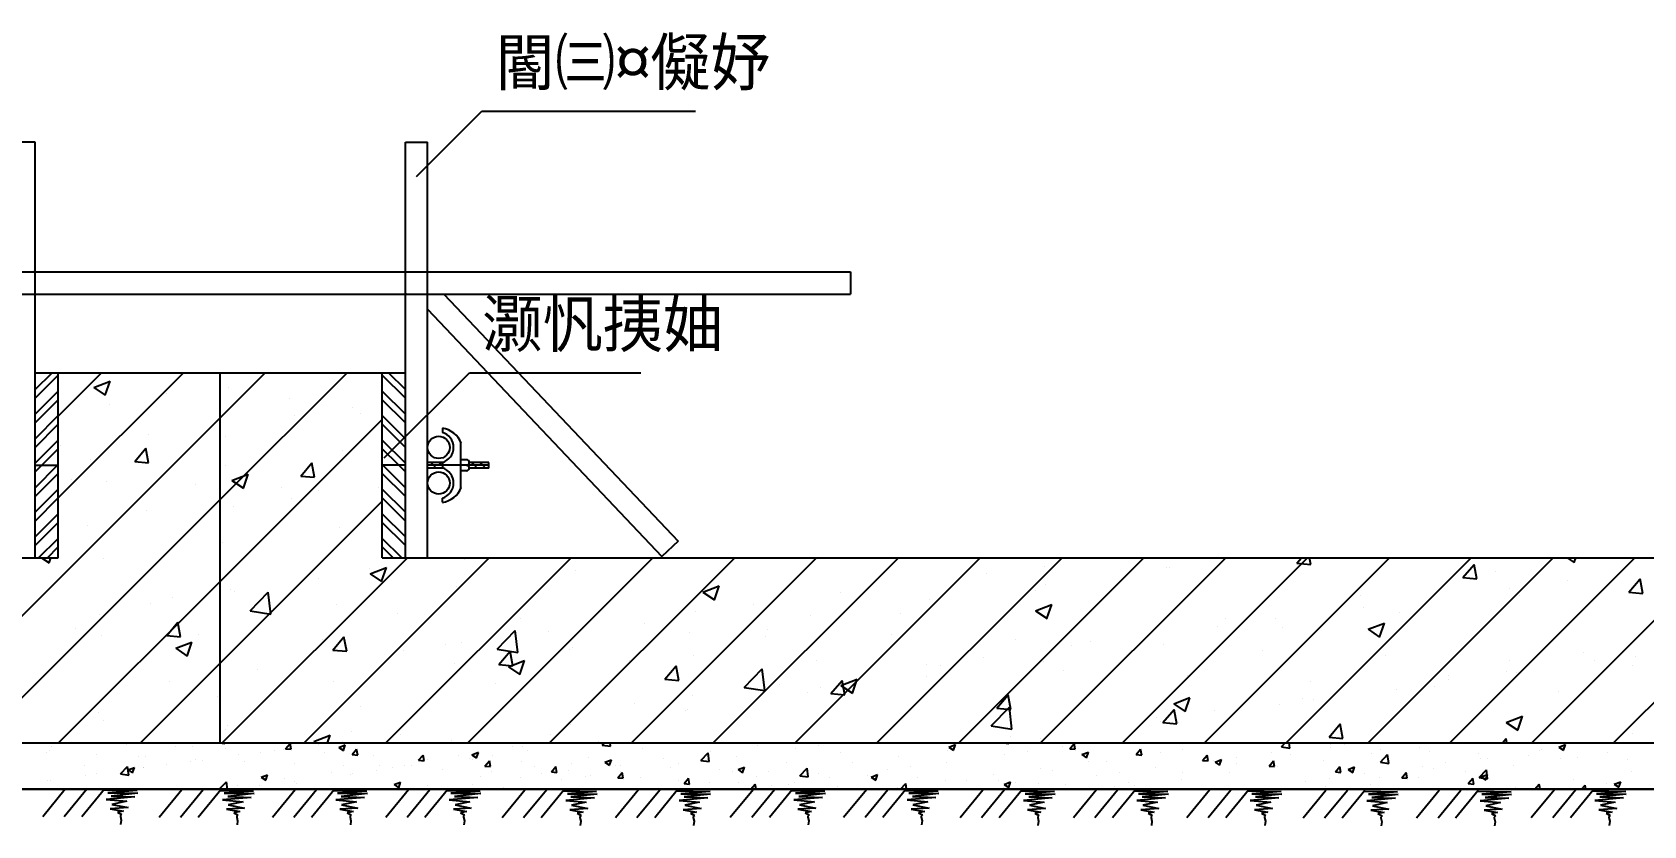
# Model space of a CAD drawing. Header units: metres. Extents: x 0 to 451, y 0 to 311.
# Drawn here: x 107.1 to 263.8, y 112.9 to 190.1 of the extents above; entities that cross this region are included whole.
import ezdxf

# ---------------------------------------------------------------- set-up
doc = ezdxf.new("R2010")
doc.units = ezdxf.units.M
doc.layers.add(' ', color=7, linetype='Continuous')

msp = doc.modelspace()

# ---------------------------------------------------------------- linework, layer by layer
at = {"layer": ' '}
for p, q in [((144.46, 176.06), (150.82, 182.42)), ((150.82, 182.42), (171.58, 182.42)), ((107.38, 179.39), (105.22, 179.39)), ((107.38, 138.98), (107.38, 179.39)), ((143.38, 138.98), (143.38, 179.39)), ((143.38, 179.39), (145.54, 179.39)), ((145.54, 138.98), (145.54, 179.39)), ((84.46, 166.79), (186.66, 166.79)), ((107.38, 166.91), (107.26, 166.79)), ((186.66, 166.79), (186.66, 164.63)), ((84.46, 164.63), (186.66, 164.63)), ((143.38, 164.7), (143.46, 164.63)), ((147.13, 164.63), (169.88, 140.61)), ((145.54, 163.17), (168.31, 139.12)), ((107.38, 138.98), (107.38, 156.98)), ((107.38, 156.98), (109.63, 156.98)), ((107.38, 156.87), (107.49, 156.98)), ((107.38, 155.33), (109.03, 156.98)), ((107.38, 154.49), (109.63, 156.74)), ((109.63, 138.98), (109.63, 156.98)), ((109.63, 156.98), (141.13, 156.98)), ((109.63, 152.76), (113.85, 156.98)), ((109.63, 144.8), (121.8, 156.98)), ((125.38, 120.98), (125.38, 156.98)), ((125.38, 152.6), (129.76, 156.98)), ((125.38, 144.64), (137.71, 156.98)), ((137.53, 156.93), (137.53, 156.93)), ((141.13, 138.98), (141.13, 156.98)), ((141.13, 156.98), (143.38, 156.98)), ((143.38, 154.49), (141.13, 156.74)), ((141.31, 148.69), (149.6, 156.98)), ((143.38, 155.33), (141.73, 156.98)), ((143.38, 156.87), (143.27, 156.98)), ((143.38, 138.98), (143.38, 156.98)), ((149.6, 156.98), (166.27, 156.98)), ((107.38, 152.94), (109.63, 155.19)), ((113.09, 155.55), (114.67, 156.16)), ((113.09, 155.55), (114.21, 154.8)), ((114.21, 154.8), (114.67, 156.16)), ((126.16, 155.49), (126.16, 155.49)), ((143.38, 152.94), (141.13, 155.19)), ((107.38, 152.1), (109.63, 154.35)), ((114.61, 153.91), (114.61, 153.91)), ((120.15, 155), (120.15, 155)), ((132.16, 154.49), (132.16, 154.49)), ((138.21, 153.6), (138.21, 153.6)), ((143.38, 152.1), (141.13, 154.35)), ((93.76, 120.98), (125.38, 152.6)), ((107.38, 150.56), (109.63, 152.81)), ((107.38, 149.71), (109.63, 151.96)), ((125.38, 136.69), (141.13, 152.44)), ((132.57, 152.86), (132.57, 152.86)), ((139.04, 153.02), (139.04, 153.02)), ((143.38, 150.56), (141.13, 152.81)), ((143.38, 149.71), (141.13, 151.96)), ((107.38, 148.17), (109.63, 150.42)), ((118.36, 150.99), (118.36, 150.99)), ((125.92, 150.77), (125.92, 150.77)), ((143.38, 148.17), (141.13, 150.42)), ((146.98, 151.58), (146.98, 151.17)), ((108.03, 147.98), (109.63, 149.58)), ((109.84, 149.87), (109.84, 149.87)), ((117.07, 148.34), (118.15, 149.63)), ((118.41, 148.22), (118.15, 149.63)), ((137.25, 149.44), (137.25, 149.44)), ((142.73, 147.98), (141.13, 149.58)), ((148.78, 145.82), (148.78, 150.14)), ((107.38, 147.98), (109.63, 147.98)), ((107.38, 147.98), (109.63, 147.98)), ((107.38, 147.33), (108.03, 147.98)), ((107.38, 145.78), (109.57, 147.98)), ((109.57, 147.98), (109.63, 148.03)), ((112.79, 148.52), (112.79, 148.52)), ((117.07, 148.34), (118.41, 148.22)), ((125.89, 148), (125.89, 148)), ((133.2, 146.93), (134.29, 148.22)), ((134.55, 146.81), (134.29, 148.22)), ((141.18, 147.98), (141.13, 148.03)), ((143.38, 147.98), (141.13, 147.98)), ((143.38, 145.78), (141.18, 147.98)), ((143.38, 147.33), (142.73, 147.98)), ((146.98, 148.25), (145.54, 148.25)), ((151.48, 147.98), (145.54, 147.98)), ((145.59, 147.71), (145.54, 147.76)), ((146.98, 147.71), (145.54, 147.71)), ((146.11, 147.98), (145.84, 148.25)), ((146.38, 147.71), (146.11, 147.98)), ((146.91, 147.98), (146.64, 148.25)), ((146.98, 147.91), (146.91, 147.98)), ((146.98, 148.25), (146.98, 147.71)), ((149.32, 148.52), (148.78, 148.52)), ((149.32, 147.98), (148.78, 147.98)), ((149.32, 147.44), (148.78, 147.44)), ((151.48, 148.25), (149.59, 148.25)), ((151.48, 147.71), (149.59, 147.71)), ((150.09, 147.98), (149.82, 148.25)), ((150.36, 147.71), (150.09, 147.98)), ((150.89, 147.98), (150.62, 148.25)), ((151.16, 147.71), (150.89, 147.98)), ((151.48, 148.18), (151.41, 148.25)), ((151.48, 147.71), (151.48, 148.25)), ((107.38, 144.94), (109.63, 147.19)), ((110.93, 146.58), (110.93, 146.58)), ((114.34, 146.42), (114.34, 146.42)), ((122.94, 146.07), (122.94, 146.07)), ((126.52, 146.49), (128.1, 147.1)), ((126.52, 146.49), (127.64, 145.74)), ((127.64, 145.74), (128.1, 147.1)), ((131.31, 145.83), (131.31, 145.83)), ((133.2, 146.93), (134.55, 146.81)), ((140.81, 145.85), (140.81, 145.85)), ((143.38, 144.94), (141.13, 147.19)), ((101.71, 120.98), (125.38, 144.64)), ((107.38, 143.4), (109.63, 145.65)), ((107.38, 142.55), (109.63, 144.8)), ((125.38, 128.73), (141.13, 144.48)), ((132.29, 144.73), (132.29, 144.73)), ((134.95, 145.57), (134.95, 145.57)), ((143.38, 143.4), (141.13, 145.65)), ((143.38, 142.55), (141.13, 144.8)), ((146.98, 144.38), (146.98, 144.78)), ((107.38, 141.01), (109.63, 143.26)), ((118.19, 143.58), (118.19, 143.58)), ((126.65, 143.99), (126.65, 143.99)), ((143.38, 141.01), (141.13, 143.26)), ((107.38, 140.17), (109.63, 142.42)), ((112.44, 142.12), (112.44, 142.12)), ((136.98, 141.95), (136.98, 141.95)), ((143.38, 140.17), (141.13, 142.42)), ((107.73, 138.98), (109.63, 140.87)), ((108.58, 138.98), (109.63, 140.03)), ((125.62, 140.51), (125.62, 140.51)), ((143.02, 138.98), (141.13, 140.87)), ((142.18, 138.98), (141.13, 140.03)), ((169.88, 140.61), (168.31, 139.12)), ((82.63, 138.98), (109.63, 138.98)), ((108, 138.98), (108.74, 138.48)), ((108.74, 138.48), (108.91, 138.98)), ((114.06, 138.93), (114.06, 138.93)), ((125.58, 120.98), (143.58, 138.98)), ((133.53, 120.98), (151.53, 138.98)), ((139.9, 137.96), (139.9, 137.96)), ((139.95, 137.43), (141.53, 138.04)), ((141.07, 136.68), (141.53, 138.04)), ((141.13, 138.98), (334.63, 138.98)), ((141.49, 120.98), (159.49, 138.98)), ((149.1, 138.85), (149.1, 138.85)), ((149.44, 120.98), (167.44, 138.98)), ((157.4, 120.98), (175.4, 138.98)), ((165.35, 120.98), (183.35, 138.98)), ((173.31, 120.98), (191.31, 138.98)), ((181.26, 120.98), (199.26, 138.98)), ((189.22, 120.98), (207.22, 138.98)), ((197.17, 120.98), (215.17, 138.98)), ((205.13, 120.98), (223.13, 138.98)), ((205.54, 138.18), (205.54, 138.18)), ((213.08, 120.98), (231.08, 138.98)), ((217.33, 138.08), (217.33, 138.08)), ((217.7, 138.05), (217.7, 138.05)), ((221.04, 120.98), (239.04, 138.98)), ((228.99, 120.98), (246.99, 138.98)), ((230.03, 138.46), (230.47, 138.98)), ((230.03, 138.46), (231.38, 138.34)), ((231.38, 138.34), (231.26, 138.98)), ((236.95, 120.98), (254.95, 138.98)), ((244.9, 120.98), (262.9, 138.98)), ((246.17, 137.05), (247.26, 138.34)), ((247.52, 136.93), (247.26, 138.34)), ((252.86, 120.98), (270.86, 138.98)), ((256.32, 138.98), (256.99, 138.53)), ((256.99, 138.53), (257.14, 138.98)), ((260.81, 120.98), (278.81, 138.98)), ((109.67, 120.98), (125.38, 136.69)), ((134.89, 136.98), (134.89, 136.98)), ((139.95, 137.43), (141.07, 136.68)), ((159.95, 137.73), (159.95, 137.73)), ((199.91, 137.44), (199.91, 137.44)), ((205.64, 136.39), (205.64, 136.39)), ((246.17, 137.05), (247.52, 136.93)), ((249.34, 137.61), (249.34, 137.61)), ((256.35, 136.78), (256.35, 136.78)), ((262.31, 135.63), (263.4, 136.93)), ((263.21, 136.89), (263.21, 136.89)), ((263.66, 135.52), (263.4, 136.93)), ((120.74, 135.11), (120.74, 135.11)), ((126.37, 135.86), (126.37, 135.86)), ((126.78, 135.71), (126.78, 135.71)), ((128.29, 133.81), (130.05, 135.64)), ((130.3, 133.5), (130.05, 135.64)), ((148.39, 136.15), (148.39, 136.15)), ((172.29, 135.63), (173.87, 136.24)), ((172.29, 135.63), (173.41, 134.88)), ((173.41, 134.88), (173.87, 136.24)), ((185.7, 135.57), (185.7, 135.57)), ((194.28, 134.95), (194.28, 134.95)), ((204.58, 135.79), (204.58, 135.79)), ((236.21, 135.36), (236.21, 135.36)), ((250.72, 136.04), (250.72, 136.04)), ((251.66, 135.3), (251.66, 135.3)), ((262.31, 135.63), (263.66, 135.52)), ((113.66, 133.45), (113.66, 133.45)), ((118.56, 134.58), (118.56, 134.58)), ((128.29, 133.81), (130.3, 133.5)), ((130.57, 134.07), (130.57, 134.07)), ((136.71, 134.46), (136.71, 134.46)), ((142.58, 133.56), (142.58, 133.56)), ((171.54, 133.71), (171.54, 133.71)), ((177.18, 134.45), (177.18, 134.45)), ((182.72, 133.37), (182.72, 133.37)), ((191.46, 133.54), (191.46, 133.54)), ((204.63, 133.83), (206.2, 134.43)), ((204.63, 133.83), (205.75, 133.07)), ((205.74, 133.07), (206.2, 134.43)), ((236.51, 134.17), (236.51, 134.17)), ((239.97, 133.62), (239.97, 133.62)), ((111.29, 132.06), (111.29, 132.06)), ((120.19, 131.42), (121.27, 132.71)), ((121.53, 131.3), (121.27, 132.71)), ((125.34, 133.02), (125.34, 133.02)), ((152.31, 130.09), (154.06, 131.92)), ((154.31, 129.78), (154.06, 131.92)), ((154.59, 133.05), (154.59, 133.05)), ((157.33, 131.84), (157.33, 131.84)), ((166.6, 132.55), (166.6, 132.55)), ((171.04, 131.68), (171.04, 131.68)), ((178.61, 132.04), (178.61, 132.04)), ((222.35, 132.3), (222.35, 132.3)), ((223.09, 133.11), (223.09, 133.11)), ((227.99, 133.04), (227.99, 133.04)), ((228.6, 132.17), (228.6, 132.17)), ((236.96, 132.03), (238.54, 132.63)), ((236.96, 132.03), (238.08, 131.27)), ((238.08, 131.27), (238.54, 132.63)), ((113.79, 131.44), (113.79, 131.44)), ((120.19, 131.42), (121.53, 131.3)), ((121.05, 130.18), (122.63, 130.78)), ((121.05, 130.18), (122.17, 129.42)), ((122.17, 129.42), (122.63, 130.78)), ((123.3, 131.55), (123.3, 131.55)), ((135.31, 131.05), (135.31, 131.05)), ((136.33, 130), (137.41, 131.3)), ((137.67, 129.89), (137.41, 131.3)), ((147.32, 130.54), (147.32, 130.54)), ((148.81, 130.72), (148.81, 130.72)), ((152.31, 130.09), (154.31, 129.78)), ((159.34, 130.03), (159.34, 130.03)), ((159.67, 130.24), (159.67, 130.24)), ((178.34, 131.29), (178.34, 131.29)), ((190.62, 131.53), (190.62, 131.53)), ((202.64, 131.02), (202.64, 131.02)), ((208.14, 130.43), (208.14, 130.43)), ((209.97, 130.85), (209.97, 130.85)), ((214.65, 130.52), (214.65, 130.52)), ((217.05, 130.59), (217.05, 130.59)), ((117.62, 120.98), (125.38, 128.73)), ((136.33, 130), (137.67, 129.89)), ((143.18, 129.97), (143.18, 129.97)), ((148.12, 128.66), (148.12, 128.66)), ((152.46, 128.59), (153.55, 129.89)), ((152.46, 128.59), (153.81, 128.48)), ((153.39, 128.37), (154.96, 128.98)), ((153.81, 128.47), (153.55, 129.89)), ((154.5, 127.62), (154.96, 128.98)), ((165.21, 129.04), (165.21, 129.04)), ((168.6, 127.18), (169.69, 128.47)), ((169.95, 127.06), (169.69, 128.47)), ((171.35, 129.52), (171.35, 129.52)), ((183.36, 129.02), (183.36, 129.02)), ((193.99, 128.57), (193.99, 128.57)), ((195.37, 128.51), (195.37, 128.51)), ((196.85, 128.6), (196.85, 128.6)), ((199.62, 129.31), (199.62, 129.31)), ((205.37, 128.9), (205.37, 128.9)), ((226.66, 130.01), (226.66, 130.01)), ((238.67, 129.5), (238.67, 129.5)), ((250.68, 128.99), (250.68, 128.99)), ((257.93, 129.74), (257.93, 129.74)), ((258.95, 129.03), (258.95, 129.03)), ((262.69, 128.49), (262.69, 128.49)), ((262.93, 129.4), (262.93, 129.4)), ((120.45, 126.98), (120.45, 126.98)), ((128.97, 128.1), (128.97, 128.1)), ((136.43, 126.97), (136.43, 126.97)), ((153.39, 128.37), (154.5, 127.62)), ((168.6, 127.18), (169.95, 127.06)), ((176.32, 126.37), (178.07, 128.19)), ((178.32, 126.06), (178.07, 128.19)), ((184.74, 125.77), (185.83, 127.06)), ((185.72, 126.57), (187.3, 127.18)), ((186.09, 125.65), (185.83, 127.06)), ((186.84, 125.82), (187.3, 127.18)), ((194, 127.46), (194, 127.46)), ((207.38, 128), (207.38, 128)), ((219.39, 127.49), (219.39, 127.49)), ((231.4, 126.99), (231.4, 126.99)), ((244.8, 127.16), (244.8, 127.16)), ((244.81, 127.49), (244.81, 127.49)), ((250.43, 127.9), (250.43, 127.9)), ((251.38, 127.81), (251.38, 127.81)), ((114.82, 126.24), (114.82, 126.24)), ((125.07, 125.53), (125.07, 125.53)), ((152.09, 126.79), (152.09, 126.79)), ((171.26, 125.58), (171.26, 125.58)), ((176.32, 126.37), (178.32, 126.06)), ((179.78, 126.7), (179.78, 126.7)), ((182.45, 125.88), (182.45, 125.88)), ((183.73, 126.35), (183.73, 126.35)), ((184.74, 125.77), (186.09, 125.65)), ((185.72, 126.57), (186.84, 125.82)), ((200.88, 124.36), (201.96, 125.65)), ((202.22, 124.24), (201.96, 125.65)), ((218.06, 124.77), (219.63, 125.38)), ((219.18, 124.02), (219.63, 125.37)), ((239.7, 126.13), (239.7, 126.13)), ((243.41, 126.48), (243.41, 126.48)), ((255.42, 125.97), (255.42, 125.97)), ((113.52, 123.95), (113.52, 123.95)), ((138.97, 124.53), (138.97, 124.53)), ((165.62, 124.83), (165.62, 124.83)), ((170.61, 124.1), (170.61, 124.1)), ((170.76, 124.19), (170.76, 124.19)), ((200.33, 122.64), (202.09, 124.47)), ((200.88, 124.36), (202.22, 124.24)), ((202.33, 122.33), (202.09, 124.47)), ((217.02, 122.95), (218.1, 124.24)), ((218.06, 124.77), (219.18, 124.02)), ((218.36, 122.83), (218.1, 124.24)), ((222.07, 124.17), (222.07, 124.17)), ((228.33, 124.68), (228.33, 124.68)), ((230.59, 125.29), (230.59, 125.29)), ((231.69, 125.23), (231.69, 125.23)), ((114.08, 123.14), (114.08, 123.14)), ((125.85, 122.28), (125.85, 122.28)), ((126.09, 122.63), (126.09, 122.63)), ((151.42, 122.96), (151.42, 122.96)), ((159.4, 122.75), (159.4, 122.75)), ((200.33, 122.64), (202.33, 122.33)), ((216.43, 123.43), (216.43, 123.43)), ((216.78, 123.1), (216.78, 123.1)), ((217.02, 122.95), (218.36, 122.83)), ((218.56, 122.98), (218.56, 122.98)), ((233.16, 121.53), (234.24, 122.83)), ((234.5, 121.42), (234.24, 122.83)), ((250.39, 122.97), (251.97, 123.57)), ((250.39, 122.97), (251.51, 122.21)), ((251.51, 122.21), (251.97, 123.57)), ((82.63, 120.98), (403.01, 120.98)), ((111.22, 120.91), (111.22, 120.91)), ((113.42, 120.96), (113.42, 120.96)), ((116.25, 120.82), (116.25, 120.82)), ((124.4, 120.98), (124.42, 120.96)), ((124.42, 120.96), (124.43, 120.98)), ((125.31, 120.98), (125.83, 120.93)), ((125.83, 120.93), (125.82, 120.98)), ((131.74, 120.41), (132.18, 120.93)), ((132.28, 120.37), (132.18, 120.93)), ((134.48, 121.12), (136.06, 121.72)), ((134.48, 121.12), (134.69, 120.98)), ((134.96, 120.8), (134.96, 120.8)), ((135.81, 120.98), (136.06, 121.72)), ((136.91, 120.54), (137.54, 120.79)), ((137.26, 121.1), (137.26, 121.1)), ((137.36, 120.24), (137.54, 120.79)), ((138.1, 122.12), (138.1, 122.12)), ((142.89, 121.84), (142.89, 121.84)), ((147.85, 121.17), (147.85, 121.17)), ((150.12, 121.62), (150.12, 121.62)), ((153.82, 120.64), (153.82, 120.64)), ((157.48, 121.84), (157.48, 121.84)), ((162.13, 121.11), (162.13, 121.11)), ((162.51, 120.77), (162.71, 120.98)), ((162.51, 120.77), (163.31, 120.65)), ((163.31, 120.65), (163.27, 120.98)), ((177.62, 120.72), (177.62, 120.72)), ((183.54, 120.72), (183.54, 120.72)), ((190.9, 120.92), (190.9, 120.92)), ((196.21, 120.56), (196.84, 120.81)), ((196.66, 120.26), (196.84, 120.81)), ((200.65, 120.92), (200.65, 120.92)), ((201.5, 120.97), (201.51, 120.98)), ((201.5, 120.97), (202.04, 120.93)), ((202.04, 120.92), (202.03, 120.98)), ((202.22, 121.56), (202.22, 121.56)), ((205.09, 121.41), (205.09, 121.41)), ((207.96, 120.41), (208.39, 120.92)), ((208.5, 120.36), (208.39, 120.92)), ((222.02, 120.95), (222.02, 120.95)), ((223.7, 120.95), (223.7, 120.95)), ((228.51, 120.75), (228.51, 120.75)), ((228.55, 120.6), (228.91, 120.98)), ((229.35, 120.48), (229.29, 120.98)), ((233.16, 121.53), (234.5, 121.42)), ((233.28, 120.79), (233.28, 120.79)), ((234.68, 120.78), (234.68, 120.78)), ((250.01, 120.98), (250.38, 121.41)), ((250.46, 120.98), (250.38, 121.41)), ((255.51, 120.58), (256.14, 120.83)), ((255.96, 120.28), (256.14, 120.82)), ((259.27, 120.97), (259.27, 120.97)), ((262.66, 121.91), (262.66, 121.91)), ((108.54, 120.01), (108.54, 120.01)), ((108.74, 120.28), (108.74, 120.28)), ((108.97, 120.61), (108.97, 120.61)), ((113.35, 119.81), (113.35, 119.81)), ((117.45, 119.7), (117.45, 119.7)), ((118.15, 119.61), (118.15, 119.61)), ((121.06, 120.61), (121.06, 120.61)), ((122.47, 119.17), (122.47, 119.17)), ((122.7, 120.6), (122.7, 120.6)), ((122.96, 119.4), (122.96, 119.4)), ((123.61, 119.3), (123.61, 119.3)), ((125.86, 120.41), (125.86, 120.41)), ((127.15, 119.85), (127.15, 119.85)), ((127.76, 119.2), (127.76, 119.2)), ((129.29, 120.05), (129.29, 120.05)), ((130.67, 120.21), (130.67, 120.21)), ((131.55, 120.35), (131.55, 120.35)), ((131.74, 120.41), (132.28, 120.37)), ((131.77, 120.48), (131.77, 120.48)), ((135.47, 120), (135.47, 120)), ((136.91, 120.54), (137.36, 120.24)), ((138.2, 119.85), (138.63, 120.37)), ((138.2, 119.85), (138.74, 119.8)), ((138.74, 119.8), (138.63, 120.37)), ((140.28, 119.8), (140.28, 119.8)), ((144.65, 119.29), (145.09, 119.8)), ((144.65, 119.29), (145.19, 119.24)), ((145.08, 119.6), (145.08, 119.6)), ((145.19, 119.24), (145.09, 119.8)), ((145.5, 119.37), (145.5, 119.37)), ((148.57, 119.74), (148.57, 119.74)), ((149.62, 119.49), (149.62, 119.49)), ((149.85, 119.82), (150.48, 120.07)), ((149.85, 119.82), (150.29, 119.52)), ((149.89, 119.39), (149.89, 119.39)), ((150.05, 119.95), (150.05, 119.95)), ((150.29, 119.52), (150.48, 120.06)), ((151.11, 118.72), (151.54, 119.24)), ((151.65, 118.67), (151.54, 119.24)), ((151.87, 119.79), (151.87, 119.79)), ((154.69, 119.19), (154.69, 119.19)), ((154.72, 120.62), (154.72, 120.62)), ((155.28, 120.23), (155.28, 120.23)), ((161.22, 119.56), (161.22, 119.56)), ((162.78, 119.1), (163.41, 119.34)), ((162.78, 119.1), (163.23, 118.8)), ((163.23, 118.8), (163.41, 119.34)), ((166.47, 120.46), (166.47, 120.46)), ((168.45, 119.51), (168.45, 119.51)), ((172.11, 119.28), (172.82, 120.01)), ((172.11, 119.28), (172.91, 119.16)), ((172.2, 119.22), (172.2, 119.22)), ((172.91, 119.16), (172.82, 120.01)), ((173.08, 120.14), (173.08, 120.14)), ((175.6, 119.67), (175.6, 119.67)), ((180.4, 119.11), (180.4, 119.11)), ((181.29, 120.42), (181.29, 120.42)), ((185.65, 120.02), (185.65, 120.02)), ((191.35, 119.61), (191.35, 119.61)), ((195.93, 119.11), (195.93, 119.11)), ((196.03, 120.28), (196.03, 120.28)), ((196.21, 120.56), (196.66, 120.26)), ((201.61, 119.86), (201.61, 119.86)), ((203.86, 120.15), (203.86, 120.15)), ((207.27, 120.6), (207.27, 120.6)), ((207.96, 120.41), (208.5, 120.36)), ((209.14, 119.84), (209.77, 120.08)), ((209.14, 119.84), (209.59, 119.54)), ((209.59, 119.54), (209.77, 120.08)), ((209.76, 119.17), (209.76, 119.17)), ((211.53, 119.15), (211.53, 119.15)), ((214.38, 119.8), (214.38, 119.8)), ((214.41, 119.84), (214.85, 120.36)), ((214.41, 119.84), (214.95, 119.8)), ((214.95, 119.8), (214.85, 120.36)), ((216.77, 120.05), (216.77, 120.05)), ((218.93, 120.38), (218.93, 120.38)), ((220.87, 119.28), (221.3, 119.79)), ((220.87, 119.28), (221.41, 119.23)), ((221.41, 119.23), (221.3, 119.79)), ((221.93, 119.3), (221.93, 119.3)), ((222.08, 119.12), (222.71, 119.36)), ((222.08, 119.12), (222.53, 118.82)), ((222.53, 118.82), (222.71, 119.36)), ((224.19, 119.59), (224.19, 119.59)), ((227.33, 118.71), (227.76, 119.23)), ((227.6, 120.04), (227.6, 120.04)), ((227.86, 118.67), (227.76, 119.23)), ((228.55, 120.6), (229.35, 120.48)), ((229.43, 119.88), (229.43, 119.88)), ((232.66, 119.27), (232.66, 119.27)), ((233.31, 120.54), (233.31, 120.54)), ((237.33, 119.94), (237.33, 119.94)), ((238.12, 120.34), (238.12, 120.34)), ((238.16, 119.11), (238.86, 119.84)), ((238.16, 119.11), (238.96, 118.99)), ((238.96, 118.99), (238.86, 119.84)), ((241.95, 120.58), (241.95, 120.58)), ((242.92, 120.14), (242.92, 120.14)), ((247.73, 119.93), (247.73, 119.93)), ((247.92, 119.48), (247.92, 119.48)), ((248.61, 119.43), (248.61, 119.43)), ((252.53, 119.73), (252.53, 119.73)), ((253.6, 120.23), (253.6, 120.23)), ((253.86, 120.33), (253.86, 120.33)), ((255.51, 120.58), (255.96, 120.28)), ((255.69, 119.47), (255.69, 119.47)), ((255.86, 120.52), (255.86, 120.52)), ((257.33, 119.53), (257.33, 119.53)), ((260.23, 120.04), (260.23, 120.04)), ((262.14, 119.32), (262.14, 119.32)), ((112.2, 118.8), (112.2, 118.8)), ((112.27, 117.81), (112.27, 117.81)), ((113.31, 117.96), (113.31, 117.96)), ((115.68, 117.96), (116.38, 118.69)), ((115.68, 117.96), (116.48, 117.84)), ((116.48, 117.84), (116.38, 118.69)), ((116.42, 118.36), (117.05, 118.6)), ((116.42, 118.36), (116.86, 118.06)), ((116.86, 118.06), (117.05, 118.6)), ((117.93, 118.6), (117.93, 118.6)), ((117.95, 118.56), (117.95, 118.56)), ((120.2, 118.85), (120.2, 118.85)), ((129.35, 117.64), (129.98, 117.88)), ((129.35, 117.64), (129.8, 117.34)), ((129.8, 117.34), (129.98, 117.88)), ((132.57, 119), (132.57, 119)), ((136.21, 118.06), (136.21, 118.06)), ((137.37, 118.79), (137.37, 118.79)), ((138.07, 117.93), (138.07, 117.93)), ((138.27, 118), (138.27, 118)), ((140.53, 118.29), (140.53, 118.29)), ((140.88, 118.74), (140.88, 118.74)), ((142.17, 118.59), (142.17, 118.59)), ((143.32, 118.83), (143.32, 118.83)), ((143.93, 118.74), (143.93, 118.74)), ((146.98, 118.39), (146.98, 118.39)), ((150.72, 117.76), (150.72, 117.76)), ((151.11, 118.72), (151.65, 118.67)), ((151.78, 118.19), (151.78, 118.19)), ((154.61, 117.62), (154.61, 117.62)), ((155.97, 118.66), (155.97, 118.66)), ((156.59, 117.98), (156.59, 117.98)), ((157.57, 118.16), (158, 118.67)), ((157.57, 118.16), (158.1, 118.11)), ((158.1, 118.11), (158, 118.67)), ((159.23, 118.26), (159.23, 118.26)), ((159.49, 118.99), (159.49, 118.99)), ((160.85, 117.73), (160.85, 117.73)), ((161.39, 117.78), (161.39, 117.78)), ((163.78, 118.83), (163.78, 118.83)), ((164.02, 117.59), (164.45, 118.11)), ((164.02, 117.59), (164.56, 117.54)), ((164.26, 118.18), (164.26, 118.18)), ((164.3, 118.79), (164.3, 118.79)), ((164.56, 117.54), (164.45, 118.11)), ((166.2, 117.58), (166.2, 117.58)), ((169.1, 118.58), (169.1, 118.58)), ((169.94, 118.93), (169.94, 118.93)), ((170.48, 117.03), (170.91, 117.54)), ((171.01, 116.98), (170.91, 117.54)), ((173.91, 118.38), (173.91, 118.38)), ((175.16, 118.21), (175.16, 118.21)), ((175.71, 118.38), (176.34, 118.62)), ((175.71, 118.38), (176.16, 118.08)), ((176.16, 118.08), (176.34, 118.62)), ((177.51, 117.72), (177.51, 117.72)), ((178.71, 118.18), (178.71, 118.18)), ((181.72, 117.79), (182.42, 118.52)), ((181.72, 117.79), (182.52, 117.67)), ((182.19, 118.4), (182.19, 118.4)), ((182.52, 117.67), (182.42, 118.52)), ((183.52, 117.97), (183.52, 117.97)), ((184.58, 117.62), (184.58, 117.62)), ((186.81, 119.03), (186.81, 119.03)), ((188.32, 117.77), (188.32, 117.77)), ((188.65, 117.66), (189.28, 117.9)), ((188.65, 117.66), (189.1, 117.36)), ((189.1, 117.36), (189.28, 117.9)), ((190.27, 118.36), (190.27, 118.36)), ((192.52, 118.66), (192.52, 118.66)), ((193.12, 117.57), (193.12, 117.57)), ((200.54, 117.92), (200.54, 117.92)), ((205.09, 118.5), (205.09, 118.5)), ((206.28, 118.25), (206.28, 118.25)), ((210.59, 117.8), (210.59, 117.8)), ((212.84, 118.1), (212.84, 118.1)), ((216.25, 118.55), (216.25, 118.55)), ((218.93, 118.07), (218.93, 118.07)), ((223.49, 118.06), (223.49, 118.06)), ((224.18, 118.98), (224.18, 118.98)), ((227.33, 118.71), (227.86, 118.67)), ((228.11, 118.69), (228.11, 118.69)), ((233.17, 117.54), (233.17, 117.54)), ((233.78, 118.15), (234.21, 118.67)), ((233.78, 118.15), (234.32, 118.1)), ((234.32, 118.1), (234.21, 118.66)), ((235.01, 118.4), (235.64, 118.64)), ((235.01, 118.4), (235.46, 118.1)), ((235.46, 118.1), (235.64, 118.64)), ((236.57, 117.99), (236.57, 117.99)), ((238.11, 117.63), (238.11, 117.63)), ((240.24, 117.58), (240.67, 118.1)), ((240.24, 117.58), (240.77, 117.54)), ((240.77, 117.54), (240.67, 118.1)), ((241.84, 117.58), (241.84, 117.58)), ((242.26, 118.73), (242.26, 118.73)), ((243.36, 118.53), (243.36, 118.53)), ((244.51, 119.03), (244.51, 119.03)), ((246.39, 118.16), (246.39, 118.16)), ((246.69, 117.02), (247.13, 117.54)), ((247.23, 116.97), (247.13, 117.54)), ((247.76, 117.62), (248.46, 118.35)), ((247.76, 117.62), (248.56, 117.5)), ((247.95, 117.68), (248.58, 117.92)), ((247.95, 117.68), (248.39, 117.38)), ((248.39, 117.38), (248.58, 117.92)), ((248.56, 117.5), (248.46, 118.35)), ((251.06, 118.83), (251.06, 118.83)), ((262.58, 118.17), (262.58, 118.17)), ((388.63, 116.48), (82.63, 116.48)), ((82.63, 116.48), (388.63, 116.48)), ((108.63, 117.29), (108.63, 117.29)), ((108.86, 117.36), (108.86, 117.36)), ((125.29, 116.48), (125.98, 117.2)), ((126.07, 116.48), (125.98, 117.2)), ((126.93, 116.5), (126.93, 116.5)), ((127.04, 116.85), (127.04, 116.85)), ((129.18, 116.8), (129.18, 116.8)), ((131.66, 117.48), (131.66, 117.48)), ((132.59, 117.25), (132.59, 117.25)), ((132.82, 117.03), (132.82, 117.03)), ((142.28, 116.92), (142.91, 117.16)), ((142.28, 116.92), (142.73, 116.62)), ((142.73, 116.62), (142.91, 117.16)), ((145.48, 116.86), (145.48, 116.86)), ((149.94, 116.95), (149.94, 116.95)), ((152.91, 116.68), (152.91, 116.68)), ((158.6, 117.43), (158.6, 117.43)), ((168.34, 116.51), (168.34, 116.51)), ((169.91, 117.31), (169.91, 117.31)), ((170.48, 117.03), (171.01, 116.98)), ((171, 117.37), (171, 117.37)), ((172.97, 117.15), (172.97, 117.15)), ((175.8, 117.17), (175.8, 117.17)), ((176.95, 116.48), (177.37, 116.98)), ((177.46, 116.48), (177.37, 116.98)), ((178.92, 116.87), (178.92, 116.87)), ((180.61, 116.97), (180.61, 116.97)), ((181.17, 117.17), (181.17, 117.17)), ((185.41, 116.76), (185.41, 116.76)), ((190.22, 116.56), (190.22, 116.56)), ((191.24, 116.61), (191.24, 116.61)), ((191.49, 116.48), (192.03, 117.03)), ((192.09, 116.48), (192.03, 117.03)), ((195.92, 117.29), (195.92, 117.29)), ((197.93, 117.36), (197.93, 117.36)), ((201.03, 117.35), (201.03, 117.35)), ((201.5, 116.61), (201.5, 116.61)), ((201.58, 116.94), (202.21, 117.18)), ((201.58, 116.94), (202.03, 116.64)), ((202.03, 116.64), (202.21, 117.18)), ((202.73, 117.16), (202.73, 117.16)), ((204.91, 117.05), (204.91, 117.05)), ((207.54, 116.96), (207.54, 116.96)), ((212.34, 116.76), (212.34, 116.76)), ((213.68, 117.17), (213.68, 117.17)), ((214.27, 116.81), (214.27, 116.81)), ((217.15, 116.55), (217.15, 116.55)), ((218.82, 117.38), (218.82, 117.38)), ((225.23, 116.49), (225.23, 116.49)), ((230.91, 117.24), (230.91, 117.24)), ((232.86, 116.73), (232.86, 116.73)), ((237.22, 116.95), (237.22, 116.95)), ((246.69, 117.02), (247.23, 116.97)), ((251.24, 116.68), (251.24, 116.68)), ((253.17, 116.48), (253.58, 116.97)), ((253.49, 116.97), (253.49, 116.97)), ((253.67, 116.48), (253.58, 116.97)), ((256.9, 117.42), (256.9, 117.42)), ((257.7, 116.48), (258.07, 116.86)), ((258.11, 116.48), (258.07, 116.86)), ((260.12, 117.05), (260.12, 117.05)), ((260.88, 116.96), (261.51, 117.2)), ((260.88, 116.96), (261.33, 116.66)), ((261.33, 116.66), (261.51, 117.2))]:
    msp.add_line(p, q, dxfattribs=at)
for centre in [(146.62, 149.71), (146.62, 146.25)]:
    msp.add_circle(centre, 1.08, dxfattribs=at)
for centre, radius, start, end in [((146.67, 149.34), 2.26, 20.63, 82.05), ((146.53, 149.71), 1.53, -72.95, 72.95), ((146.53, 146.25), 1.53, -72.95, 72.95), ((149.32, 148.25), 0.27, -90, 90), ((149.32, 147.71), 0.27, -90, 90), ((146.67, 146.61), 2.26, 277.95, 339.37)]:
    msp.add_arc(centre, radius, start, end, dxfattribs=at)
for p, q in [((110.32, 116.48), (108.12, 113.79)), ((112.41, 116.48), (110.2, 113.79)), ((114.12, 116.48), (111.92, 113.79)), ((114.03, 116.4), (117.3, 116.35)), ((117.3, 116.35), (114.45, 116.12)), ((114.45, 116.12), (117.36, 116.09)), ((117.36, 116.09), (114.79, 115.81)), ((121.64, 116.43), (119.43, 113.74)), ((123.72, 116.43), (121.52, 113.74)), ((125.43, 116.43), (123.23, 113.74)), ((125.35, 116.36), (128.62, 116.3)), ((128.62, 116.3), (125.77, 116.08)), ((125.77, 116.08), (128.67, 116.05)), ((128.67, 116.05), (126.11, 115.77)), ((132.66, 116.43), (130.46, 113.74)), ((134.74, 116.43), (132.54, 113.74)), ((136.46, 116.43), (134.25, 113.74)), ((136.37, 116.36), (139.64, 116.3)), ((139.64, 116.3), (136.79, 116.08)), ((136.79, 116.08), (139.69, 116.05)), ((139.69, 116.05), (137.13, 115.77)), ((143.68, 116.43), (141.48, 113.74)), ((145.76, 116.43), (143.56, 113.74)), ((147.48, 116.43), (145.27, 113.74)), ((147.39, 116.36), (150.66, 116.3)), ((150.66, 116.3), (147.81, 116.08)), ((147.81, 116.08), (150.71, 116.05)), ((150.71, 116.05), (148.15, 115.77)), ((155, 116.39), (152.79, 113.7)), ((157.08, 116.39), (154.87, 113.7)), ((158.79, 116.39), (156.59, 113.7)), ((158.7, 116.31), (161.97, 116.26)), ((161.97, 116.26), (159.13, 116.03)), ((159.13, 116.03), (162.03, 116)), ((162.03, 116), (159.46, 115.72)), ((166.02, 116.39), (163.81, 113.7)), ((168.1, 116.39), (165.89, 113.7)), ((169.81, 116.39), (167.61, 113.7)), ((169.72, 116.31), (172.99, 116.26)), ((172.99, 116.26), (170.15, 116.03)), ((170.15, 116.03), (173.05, 116)), ((173.05, 116), (170.48, 115.72)), ((177.17, 116.43), (174.96, 113.74)), ((179.25, 116.43), (177.04, 113.74)), ((180.96, 116.43), (178.76, 113.74)), ((180.87, 116.36), (184.14, 116.3)), ((184.14, 116.3), (181.3, 116.08)), ((181.3, 116.08), (184.2, 116.05)), ((184.2, 116.05), (181.63, 115.77)), ((188.19, 116.43), (185.98, 113.74)), ((190.27, 116.43), (188.06, 113.74)), ((191.98, 116.43), (189.78, 113.74)), ((191.89, 116.36), (195.16, 116.3)), ((195.16, 116.3), (192.32, 116.08)), ((192.32, 116.08), (195.22, 116.05)), ((195.22, 116.05), (192.66, 115.77)), ((199.5, 116.39), (197.3, 113.7)), ((201.58, 116.39), (199.38, 113.7)), ((203.3, 116.39), (201.09, 113.7)), ((203.21, 116.31), (206.48, 116.26)), ((206.48, 116.26), (203.63, 116.03)), ((203.63, 116.03), (206.53, 116)), ((206.53, 116), (203.97, 115.72)), ((210.52, 116.39), (208.32, 113.7)), ((212.6, 116.39), (210.4, 113.7)), ((214.32, 116.39), (212.11, 113.7)), ((214.23, 116.31), (217.5, 116.26)), ((217.5, 116.26), (214.65, 116.03)), ((214.65, 116.03), (217.55, 116)), ((217.55, 116), (214.99, 115.72)), ((221.54, 116.39), (219.34, 113.7)), ((223.63, 116.39), (221.42, 113.7)), ((225.34, 116.39), (223.14, 113.7)), ((225.25, 116.31), (228.52, 116.26)), ((228.52, 116.26), (225.67, 116.03)), ((225.67, 116.03), (228.58, 116)), ((228.58, 116), (226.01, 115.72)), ((232.86, 116.34), (230.65, 113.65)), ((234.94, 116.34), (232.73, 113.65)), ((236.65, 116.34), (234.45, 113.65)), ((236.56, 116.27), (239.83, 116.21)), ((239.83, 116.21), (236.99, 115.99)), ((236.99, 115.99), (239.89, 115.96)), ((239.89, 115.96), (237.33, 115.68)), ((243.88, 116.34), (241.67, 113.65)), ((245.96, 116.34), (243.76, 113.65)), ((247.67, 116.34), (245.47, 113.65)), ((247.59, 116.27), (250.85, 116.21)), ((250.85, 116.21), (248.01, 115.99)), ((248.01, 115.99), (250.91, 115.96)), ((250.91, 115.96), (248.35, 115.68)), ((255.03, 116.39), (252.82, 113.7)), ((257.11, 116.39), (254.91, 113.7)), ((258.82, 116.39), (256.62, 113.7)), ((258.74, 116.31), (262, 116.26)), ((262, 116.26), (259.16, 116.03)), ((259.16, 116.03), (262.06, 116)), ((262.06, 116), (259.5, 115.72)), ((117.08, 115.73), (114.29, 115.47)), ((114.29, 115.47), (116.29, 115.31)), ((116.43, 114.69), (114.68, 114.57)), ((114.68, 114.57), (115.98, 114.35)), ((114.79, 115.81), (117.08, 115.73)), ((116.29, 115.31), (114.85, 115)), ((114.85, 115), (116.43, 114.69)), ((128.39, 115.68), (125.6, 115.43)), ((125.6, 115.43), (127.6, 115.26)), ((127.74, 114.64), (125.99, 114.53)), ((125.99, 114.53), (127.29, 114.3)), ((126.11, 115.77), (128.39, 115.68)), ((127.6, 115.26), (126.16, 114.95)), ((126.16, 114.95), (127.74, 114.64)), ((139.41, 115.68), (136.62, 115.43)), ((136.62, 115.43), (138.62, 115.26)), ((138.76, 114.64), (137.02, 114.53)), ((137.02, 114.53), (138.31, 114.3)), ((137.13, 115.77), (139.41, 115.68)), ((138.62, 115.26), (137.18, 114.95)), ((137.18, 114.95), (138.76, 114.64)), ((150.43, 115.68), (147.64, 115.43)), ((147.64, 115.43), (149.64, 115.26)), ((149.78, 114.64), (148.04, 114.53)), ((148.04, 114.53), (149.33, 114.3)), ((148.15, 115.77), (150.43, 115.68)), ((149.64, 115.26), (148.21, 114.95)), ((148.21, 114.95), (149.78, 114.64)), ((161.75, 115.64), (158.96, 115.39)), ((158.96, 115.39), (160.96, 115.22)), ((161.1, 114.6), (159.35, 114.48)), ((159.35, 114.48), (160.65, 114.26)), ((159.46, 115.72), (161.75, 115.64)), ((160.96, 115.22), (159.52, 114.91)), ((159.52, 114.91), (161.1, 114.6)), ((172.77, 115.64), (169.98, 115.39)), ((169.98, 115.39), (171.98, 115.22)), ((172.12, 114.6), (170.37, 114.48)), ((170.37, 114.48), (171.67, 114.26)), ((170.48, 115.72), (172.77, 115.64)), ((171.98, 115.22), (170.54, 114.91)), ((170.54, 114.91), (172.12, 114.6)), ((183.92, 115.68), (181.13, 115.43)), ((181.13, 115.43), (183.13, 115.26)), ((183.27, 114.64), (181.52, 114.53)), ((181.52, 114.53), (182.82, 114.3)), ((181.63, 115.77), (183.92, 115.68)), ((183.13, 115.26), (181.69, 114.95)), ((181.69, 114.95), (183.27, 114.64)), ((194.94, 115.68), (192.15, 115.43)), ((192.15, 115.43), (194.15, 115.26)), ((194.29, 114.64), (192.54, 114.53)), ((192.54, 114.53), (193.84, 114.3)), ((192.66, 115.77), (194.94, 115.68)), ((194.15, 115.26), (192.71, 114.95)), ((192.71, 114.95), (194.29, 114.64)), ((206.25, 115.64), (203.46, 115.39)), ((203.46, 115.39), (205.46, 115.22)), ((205.6, 114.6), (203.86, 114.48)), ((203.86, 114.48), (205.15, 114.26)), ((203.97, 115.72), (206.25, 115.64)), ((205.46, 115.22), (204.03, 114.91)), ((204.03, 114.91), (205.6, 114.6)), ((217.27, 115.64), (214.48, 115.39)), ((214.48, 115.39), (216.48, 115.22)), ((216.62, 114.6), (214.88, 114.48)), ((214.88, 114.48), (216.17, 114.26)), ((214.99, 115.72), (217.27, 115.64)), ((216.48, 115.22), (215.05, 114.91)), ((215.05, 114.91), (216.62, 114.6)), ((228.29, 115.64), (225.5, 115.39)), ((225.5, 115.39), (227.51, 115.22)), ((227.65, 114.6), (225.9, 114.48)), ((225.9, 114.48), (227.2, 114.26)), ((226.01, 115.72), (228.29, 115.64)), ((227.51, 115.22), (226.07, 114.91)), ((226.07, 114.91), (227.65, 114.6)), ((239.61, 115.59), (236.82, 115.34)), ((236.82, 115.34), (238.82, 115.17)), ((238.96, 114.55), (237.21, 114.44)), ((237.21, 114.44), (238.51, 114.21)), ((237.33, 115.68), (239.61, 115.59)), ((238.82, 115.17), (237.38, 114.86)), ((237.38, 114.86), (238.96, 114.55)), ((250.63, 115.59), (247.84, 115.34)), ((247.84, 115.34), (249.84, 115.17)), ((249.98, 114.55), (248.23, 114.44)), ((248.23, 114.44), (249.53, 114.21)), ((248.35, 115.68), (250.63, 115.59)), ((249.84, 115.17), (248.4, 114.86)), ((248.4, 114.86), (249.98, 114.55)), ((261.78, 115.64), (258.99, 115.39)), ((258.99, 115.39), (260.99, 115.22)), ((261.13, 114.6), (259.38, 114.48)), ((259.38, 114.48), (260.68, 114.26)), ((259.5, 115.72), (261.78, 115.64)), ((260.99, 115.22), (259.55, 114.91)), ((259.55, 114.91), (261.13, 114.6)), ((115.98, 114.35), (115.38, 114.24)), ((115.38, 114.24), (115.78, 114.01)), ((115.78, 114.01), (115.67, 113.9)), ((115.67, 113.9), (115.67, 113.81)), ((115.67, 113.81), (115.75, 113.45)), ((115.75, 113.45), (115.69, 113.05)), ((127.29, 114.3), (126.7, 114.19)), ((126.7, 114.19), (127.09, 113.97)), ((127.09, 113.97), (126.98, 113.85)), ((126.98, 113.85), (126.98, 113.77)), ((126.98, 113.77), (127.07, 113.4)), ((127.07, 113.4), (127.01, 113.01)), ((138.31, 114.3), (137.72, 114.19)), ((137.72, 114.19), (138.11, 113.97)), ((138.11, 113.97), (138, 113.85)), ((138, 113.85), (138, 113.77)), ((138, 113.77), (138.09, 113.4)), ((138.09, 113.4), (138.03, 113.01)), ((149.33, 114.3), (148.74, 114.19)), ((148.74, 114.19), (149.14, 113.97)), ((149.14, 113.97), (149.02, 113.85)), ((149.02, 113.85), (149.02, 113.77)), ((149.02, 113.77), (149.11, 113.4)), ((149.11, 113.4), (149.05, 113.01)), ((160.65, 114.26), (160.06, 114.15)), ((160.06, 114.15), (160.45, 113.92)), ((160.45, 113.92), (160.34, 113.81)), ((160.34, 113.81), (160.34, 113.72)), ((160.34, 113.72), (160.42, 113.36)), ((160.42, 113.36), (160.37, 112.96)), ((171.67, 114.26), (171.08, 114.15)), ((171.08, 114.15), (171.47, 113.92)), ((171.47, 113.92), (171.36, 113.81)), ((171.36, 113.81), (171.36, 113.72)), ((171.36, 113.72), (171.44, 113.36)), ((171.44, 113.36), (171.39, 112.96)), ((182.82, 114.3), (182.23, 114.19)), ((182.23, 114.19), (182.62, 113.97)), ((182.62, 113.97), (182.51, 113.85)), ((182.51, 113.85), (182.51, 113.77)), ((182.51, 113.77), (182.59, 113.4)), ((182.59, 113.4), (182.54, 113.01)), ((193.84, 114.3), (193.25, 114.19)), ((193.25, 114.19), (193.64, 113.97)), ((193.64, 113.97), (193.53, 113.85)), ((193.53, 113.85), (193.53, 113.77)), ((193.53, 113.77), (193.61, 113.4)), ((193.61, 113.4), (193.56, 113.01)), ((205.15, 114.26), (204.56, 114.15)), ((204.56, 114.15), (204.96, 113.92)), ((204.96, 113.92), (204.84, 113.81)), ((204.84, 113.81), (204.84, 113.72)), ((204.84, 113.72), (204.93, 113.36)), ((204.93, 113.36), (204.87, 112.96)), ((216.17, 114.26), (215.58, 114.15)), ((215.58, 114.15), (215.98, 113.92)), ((215.98, 113.92), (215.86, 113.81)), ((215.86, 113.81), (215.86, 113.72)), ((215.86, 113.72), (215.95, 113.36)), ((215.95, 113.36), (215.89, 112.96)), ((227.2, 114.26), (226.6, 114.15)), ((226.6, 114.15), (227, 113.92)), ((227, 113.92), (226.89, 113.81)), ((226.89, 113.81), (226.89, 113.72)), ((226.89, 113.72), (226.97, 113.36)), ((226.97, 113.36), (226.91, 112.96)), ((238.51, 114.21), (237.92, 114.1)), ((237.92, 114.1), (238.31, 113.88)), ((238.31, 113.88), (238.2, 113.76)), ((238.2, 113.76), (238.2, 113.68)), ((238.2, 113.68), (238.28, 113.31)), ((238.28, 113.31), (238.23, 112.92)), ((249.53, 114.21), (248.94, 114.1)), ((248.94, 114.1), (249.33, 113.88)), ((249.33, 113.88), (249.22, 113.76)), ((249.22, 113.76), (249.22, 113.68)), ((249.22, 113.68), (249.3, 113.31)), ((249.3, 113.31), (249.25, 112.92)), ((260.68, 114.26), (260.09, 114.15)), ((260.09, 114.15), (260.48, 113.92)), ((260.48, 113.92), (260.37, 113.81)), ((260.37, 113.81), (260.37, 113.72)), ((260.37, 113.72), (260.45, 113.36)), ((260.45, 113.36), (260.4, 112.96))]:
    msp.add_line(p, q)

# ---------------------------------------------------------------- texts
for s, p in [('閽㈢¤儗妤', (152.09, 184.93)), ('灏忛挗妯', (150.87, 159.49))]:
    msp.add_text(s, height=4.5, dxfattribs=at).set_placement(p)

doc.saveas('drawing.dxf')
